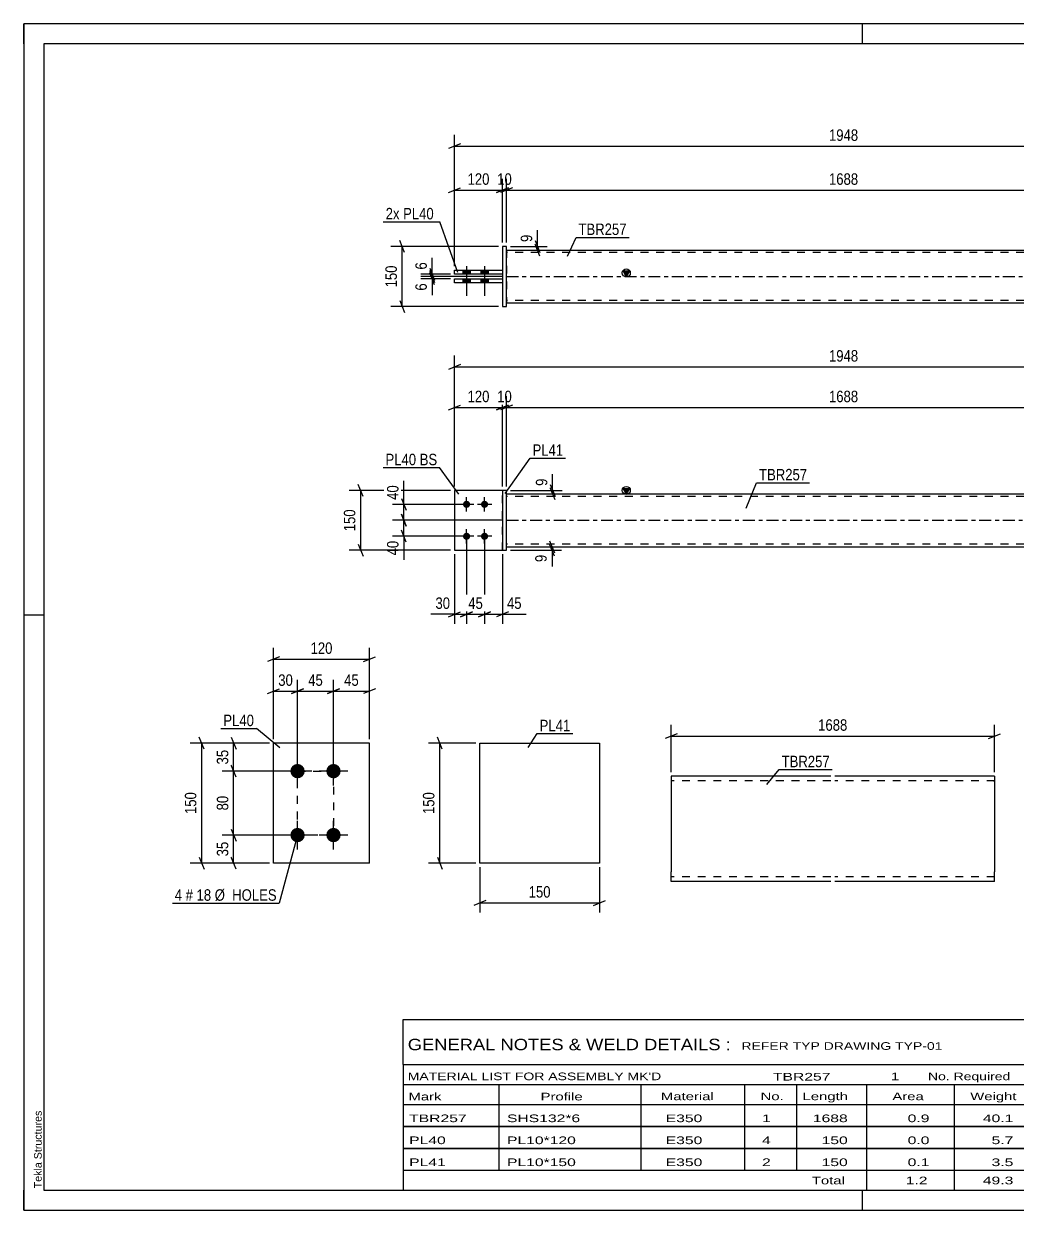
# Model space of a CAD drawing. Header units: millimetres. Extents: x 0 to 420, y 0 to 297.
# Drawn here: x 0 to 248.8, y 0 to 297 of the extents above; entities that cross this region are included whole.
import ezdxf

# ---------------------------------------------------------------- set-up
doc = ezdxf.new("R2010")
doc.units = ezdxf.units.MM
doc.linetypes.add('DXK_LINE_DOT2', pattern=[3.9198, 1.9599, -1.9599])
doc.linetypes.add('DXK_LINE_DOT3', pattern=[5.9187, 2.979, -0.9799, 0.9799, -0.9799])
doc.styles.add('Arial', font='ARIAL.TTF', dxfattribs={"height": 0.2})
doc.styles.add('Arial Narrow', font='ARIALN.TTF', dxfattribs={"height": 0.2})

# ---------------------------------------------------------------- blocks, each defined once
blk = doc.blocks.new('Unknown-581591970-1127')
at = {"color": 5, "linetype": 'Continuous'}
for p, q in [((420, 297), (0, 297)), ((0, 297), (0, 0)), ((0, 292), (0, 297)), ((210, 292), (210, 297)), ((415, 292), (5, 292)), ((5, 292), (5, 5)), ((5, 149), (0, 149)), ((0, 0), (0, 5)), ((5, 5), (415, 5)), ((210, 0), (210, 5)), ((0, 0), (420, 0))]:
    blk.add_line(p, q, dxfattribs=at)
at = {"color": 174, "linetype": 'Continuous', "style": 'Arial'}
blk.add_text('Tekla Structures', height=1.9102, rotation=90, dxfattribs=at).set_placement((4.5, 5.5))
blk = doc.blocks.new('Part-581591970-1420 - 1364')
at = {"color": 7, "linetype": 'DXK_LINE_DOT2'}
for p, q in [((119.88, 180.2), (107.88, 180.2)), ((107.88, 180.2), (107.88, 165.2)), ((119.88, 165.2), (119.88, 180.2)), ((107.88, 165.2), (119.88, 165.2))]:
    blk.add_line(p, q, dxfattribs=at)
blk = doc.blocks.new('Bolt-581591970-1378 - 1364')
at = {"linetype": 'Continuous'}
for points in [[(110.88, 175.8, -1), (110.88, 177.6, -1)], [(115.38, 175.8, -1), (115.38, 177.6, -1)], [(110.88, 167.8, -1), (110.88, 169.6, -1)], [(115.38, 167.8, -1), (115.38, 169.6, -1)]]:
    blk.add_hatch(color=1, dxfattribs=at).paths.add_polyline_path(points)
at = {"color": 1, "linetype": 'Continuous'}
for p, q in [((110.88, 174.9), (110.88, 178.5)), ((115.38, 174.9), (115.38, 178.5)), ((112.68, 176.7), (109.08, 176.7)), ((117.18, 176.7), (113.58, 176.7)), ((110.88, 166.9), (110.88, 170.5)), ((115.38, 166.9), (115.38, 170.5)), ((112.68, 168.7), (109.08, 168.7)), ((117.18, 168.7), (113.58, 168.7))]:
    blk.add_line(p, q, dxfattribs=at)
blk = doc.blocks.new('Part-581591970-1405 - 1364')
at = {"color": 2, "linetype": 'Continuous'}
for p, q in [((120.88, 180.2), (119.88, 180.2)), ((119.88, 180.2), (119.88, 165.2)), ((120.88, 165.2), (120.88, 180.2)), ((119.88, 165.2), (120.88, 165.2))]:
    blk.add_line(p, q, dxfattribs=at)
blk = doc.blocks.new('Part-581591970-1425 - 1364')
at = {"color": 2, "linetype": 'Continuous'}
for p, q in [((119.88, 180.2), (107.88, 180.2)), ((107.88, 180.2), (107.88, 165.2)), ((107.88, 165.2), (119.88, 165.2))]:
    blk.add_line(p, q, dxfattribs=at)
at = {"color": 7, "linetype": 'DXK_LINE_DOT2'}
blk.add_line((119.88, 165.2), (119.88, 180.2), dxfattribs=at)
blk = doc.blocks.new('Part-581591970-1440 - 1364')
at = {"linetype": 'Continuous'}
blk.add_hatch(color=2, dxfattribs=at).paths.add_polyline_path([(150.88, 179.3), (150.08, 180.7), (151.68, 180.7)])
at = {"color": 2, "linetype": 'Continuous'}
for p, q in [((120.88, 179.3), (289.68, 179.3)), ((150.88, 179.3), (150.08, 180.7)), ((150.08, 180.7), (151.68, 180.7)), ((151.68, 180.7), (150.88, 179.3)), ((120.88, 166.1), (289.68, 166.1))]:
    blk.add_line(p, q, dxfattribs=at)
at = {"color": 7, "linetype": 'DXK_LINE_DOT2'}
for p, q in [((120.88, 166.1), (120.88, 179.3)), ((289.68, 178.7), (120.88, 178.7)), ((289.68, 179.3), (289.68, 166.1)), ((289.68, 166.7), (120.88, 166.7))]:
    blk.add_line(p, q, dxfattribs=at)
at = {"color": 7, "linetype": 'DXK_LINE_DOT3'}
blk.add_line((120.88, 172.7), (289.68, 172.7), dxfattribs=at)
at = {"color": 2, "linetype": 'Continuous'}
blk.add_circle((150.88, 180.2), 1, dxfattribs=at)
blk = doc.blocks.new('Part-581591970-1793 - 1767')
at = {"color": 2, "linetype": 'Continuous'}
for p, q in [((107.88, 232.15), (107.88, 233.15)), ((107.88, 233.15), (119.88, 233.15)), ((119.88, 232.15), (107.88, 232.15)), ((119.88, 233.15), (119.88, 232.15))]:
    blk.add_line(p, q, dxfattribs=at)
blk = doc.blocks.new('Part-581591970-1798 - 1767')
at = {"color": 2, "linetype": 'Continuous'}
for p, q in [((107.88, 235.35), (119.88, 235.35)), ((107.88, 234.35), (107.88, 235.35)), ((119.88, 235.35), (119.88, 234.35)), ((119.88, 234.35), (107.88, 234.35))]:
    blk.add_line(p, q, dxfattribs=at)
blk = doc.blocks.new('Part-581591970-1773 - 1767')
at = {"linetype": 'Continuous'}
blk.add_hatch(color=2, dxfattribs=at).paths.add_polyline_path([(150.88, 233.74), (150.08, 235.14), (151.68, 235.14)])
at = {"color": 2, "linetype": 'Continuous'}
for p, q in [((120.88, 240.34), (289.68, 240.34)), ((150.88, 233.74), (150.08, 235.14)), ((150.08, 235.14), (151.68, 235.14)), ((151.68, 235.14), (150.88, 233.74)), ((120.88, 227.14), (289.68, 227.14))]:
    blk.add_line(p, q, dxfattribs=at)
at = {"color": 7, "linetype": 'DXK_LINE_DOT2'}
for p, q in [((120.88, 240.34), (120.88, 227.14)), ((289.68, 239.74), (120.88, 239.74)), ((289.68, 240.34), (289.68, 227.14)), ((289.68, 227.74), (120.88, 227.74))]:
    blk.add_line(p, q, dxfattribs=at)
at = {"color": 7, "linetype": 'DXK_LINE_DOT3'}
blk.add_line((120.88, 233.74), (289.68, 233.74), dxfattribs=at)
at = {"color": 2, "linetype": 'Continuous'}
blk.add_circle((150.88, 234.64), 1, dxfattribs=at)
blk = doc.blocks.new('Part-581591970-1799 - 1767')
at = {"color": 2, "linetype": 'Continuous'}
for p, q in [((120.88, 241.24), (119.88, 241.24)), ((119.88, 241.24), (119.88, 226.24)), ((120.88, 226.24), (120.88, 241.24)), ((119.88, 226.24), (120.88, 226.24))]:
    blk.add_line(p, q, dxfattribs=at)
blk = doc.blocks.new('Bolt-581591970-1801 - 1767')
at = {"linetype": 'Continuous'}
for points in [[(109.98, 234.35), (111.78, 234.35), (111.78, 235.35), (109.98, 235.35)], [(109.98, 234.35), (111.78, 234.35), (111.78, 235.35), (109.98, 235.35)], [(114.48, 234.35), (116.28, 234.35), (116.28, 235.35), (114.48, 235.35)], [(114.48, 234.35), (116.28, 234.35), (116.28, 235.35), (114.48, 235.35)], [(109.98, 232.15), (111.78, 232.15), (111.78, 233.15), (109.98, 233.15)], [(109.98, 232.15), (111.78, 232.15), (111.78, 233.15), (109.98, 233.15)], [(114.48, 232.15), (116.28, 232.15), (116.28, 233.15), (114.48, 233.15)], [(114.48, 232.15), (116.28, 232.15), (116.28, 233.15), (114.48, 233.15)]]:
    blk.add_hatch(color=1, dxfattribs=at).paths.add_polyline_path(points)
at = {"color": 1, "linetype": 'Continuous'}
for p, q in [((109.98, 235.35), (109.98, 234.35)), ((109.98, 235.35), (109.98, 234.35)), ((110.88, 236.35), (110.88, 228.85)), ((110.88, 236.35), (110.88, 228.85)), ((111.78, 235.35), (111.78, 234.35)), ((111.78, 235.35), (111.78, 234.35)), ((114.48, 235.35), (114.48, 234.35)), ((114.48, 235.35), (114.48, 234.35)), ((115.38, 236.35), (115.38, 228.85)), ((115.38, 236.35), (115.38, 228.85)), ((116.28, 235.35), (116.28, 234.35)), ((116.28, 235.35), (116.28, 234.35)), ((109.98, 233.15), (109.98, 232.15)), ((109.98, 233.15), (109.98, 232.15)), ((111.78, 233.15), (111.78, 232.15)), ((111.78, 233.15), (111.78, 232.15)), ((114.48, 233.15), (114.48, 232.15)), ((114.48, 233.15), (114.48, 232.15)), ((116.28, 233.15), (116.28, 232.15)), ((116.28, 233.15), (116.28, 232.15))]:
    blk.add_line(p, q, dxfattribs=at)
blk = doc.blocks.new('Bolt-581591970-2103 - 2040')
at = {"linetype": 'Continuous'}
for points in [[(68.56, 108.12, -1), (68.56, 111.72, -1)], [(77.56, 108.12, -1), (77.56, 111.72, -1)], [(68.56, 92.12, -1), (68.56, 95.72, -1)], [(77.56, 92.12, -1), (77.56, 95.72, -1)]]:
    blk.add_hatch(color=1, dxfattribs=at).paths.add_polyline_path(points)
at = {"color": 1, "linetype": 'Continuous'}
for p, q in [((68.56, 106.32), (68.56, 113.52)), ((77.56, 106.32), (77.56, 113.52)), ((72.16, 109.92), (64.96, 109.92)), ((81.16, 109.92), (73.96, 109.92)), ((68.56, 90.32), (68.56, 97.52)), ((77.56, 90.32), (77.56, 97.52)), ((72.16, 93.92), (64.96, 93.92)), ((81.16, 93.92), (73.96, 93.92))]:
    blk.add_line(p, q, dxfattribs=at)
blk = doc.blocks.new('Part-581591970-2108 - 2040')
at = {"color": 2, "linetype": 'Continuous'}
for p, q in [((86.56, 116.92), (62.56, 116.92)), ((62.56, 86.92), (62.56, 116.92)), ((86.56, 86.92), (86.56, 116.92)), ((86.56, 86.92), (62.56, 86.92))]:
    blk.add_line(p, q, dxfattribs=at)
blk = doc.blocks.new('Part-581591970-2231 - 2225')
at = {"color": 2, "linetype": 'Continuous'}
for p, q in [((114.17, 86.92), (114.17, 116.92)), ((114.17, 116.92), (144.17, 116.92)), ((144.17, 116.92), (144.17, 86.92)), ((144.17, 86.92), (114.17, 86.92))]:
    blk.add_line(p, q, dxfattribs=at)
blk = doc.blocks.new('Part-581591970-2256 - 2248')
at = {"color": 2, "linetype": 'Continuous'}
for p, q in [((202.07, 108.68), (162.07, 108.68)), ((162.07, 108.68), (162.07, 84.68)), ((243.07, 108.68), (203.07, 108.68)), ((243.07, 108.68), (243.07, 84.68)), ((162.07, 82.98), (162.07, 84.68)), ((243.07, 82.28), (243.07, 84.68)), ((162.07, 82.46), (162.07, 82.98)), ((162.07, 82.28), (162.07, 82.46)), ((202.07, 82.28), (162.07, 82.28)), ((243.07, 82.28), (203.07, 82.28))]:
    blk.add_line(p, q, dxfattribs=at)
at = {"color": 7, "linetype": 'DXK_LINE_DOT2'}
for p, q in [((202.07, 107.48), (162.07, 107.48)), ((243.07, 107.48), (203.07, 107.48)), ((243.07, 107.48), (243.07, 107.39)), ((243.07, 107.39), (243.07, 107.48)), ((243.07, 107.2), (243.07, 107.39)), ((243.07, 107.39), (243.07, 107.2)), ((162.07, 82.98), (162.07, 84.68)), ((162.07, 83.48), (162.07, 83.57)), ((162.07, 83.48), (162.07, 83.57)), ((202.07, 83.48), (162.07, 83.48)), ((243.07, 83.48), (203.07, 83.48)), ((243.07, 83.57), (243.07, 84.22)), ((243.07, 83.48), (243.07, 83.57)), ((162.07, 82.28), (162.07, 82.28))]:
    blk.add_line(p, q, dxfattribs=at)
blk = doc.blocks.new('Rectangle-581591970-2210 - 2040')
at = {"color": 1, "linetype": 'DXK_LINE_DOT2'}
blk.add_lwpolyline([(68.56, 109.92), (77.56, 109.92), (77.56, 93.92), (68.56, 93.92), (68.56, 109.92)], close=True, dxfattribs=at)
blk = doc.blocks.new('StraightDimension-581591970-1609 - 1364')
at = {"color": 7, "linetype": 'Continuous'}
for p, q in [((119.88, 172.7), (92.33, 172.7)), ((94.58, 174.2), (95.78, 171.2)), ((95.18, 168.7), (95.18, 172.7)), ((95.78, 167.2), (94.58, 170.2)), ((109.88, 168.7), (92.33, 168.7))]:
    blk.add_line(p, q, dxfattribs=at)
at = {"color": 0}
blk.add_wipeout([(94.43, 168.17), (90.23, 168.17), (90.23, 163.32), (94.43, 163.32)], dxfattribs=at)
at = {"color": 7, "linetype": 'Continuous'}
blk.add_line((95.18, 168.7), (95.18, 162.79), dxfattribs=at)
blk.add_line((95.18, 168.7), (95.18, 162.79), dxfattribs=at)
at = {"color": 3, "style": 'Arial Narrow'}
blk.add_text('40', height=2.863, rotation=90.0002, dxfattribs=at).set_placement((93.83, 163.92))
blk = doc.blocks.new('StraightDimension-581591970-1600 - 1364')
at = {"color": 7, "linetype": 'Continuous'}
for p, q in [((131.83, 181.7), (133.03, 178.7)), ((121.88, 180.2), (134.83, 180.2)), ((121.88, 179.3), (134.83, 179.3)), ((133.03, 177.8), (131.83, 180.8)), ((132.43, 179.3), (132.43, 180.2))]:
    blk.add_line(p, q, dxfattribs=at)
at = {"color": 0}
blk.add_wipeout([(131.68, 183.75), (127.48, 183.75), (127.48, 180.72), (131.68, 180.72)], dxfattribs=at)
at = {"color": 7, "linetype": 'Continuous'}
blk.add_line((132.43, 180.2), (132.43, 184.28), dxfattribs=at)
blk.add_line((132.43, 180.2), (132.43, 184.28), dxfattribs=at)
at = {"color": 3, "style": 'Arial Narrow'}
blk.add_text('9', height=2.86, rotation=90.0002, dxfattribs=at).set_placement((131.08, 181.32))
blk = doc.blocks.new('StraightDimension-581591970-1560 - 1364')
at = {"color": 7, "linetype": 'Continuous'}
for p, q in [((110.88, 167.7), (110.88, 146.78)), ((107.88, 164.2), (107.88, 146.78)), ((106.38, 148.58), (109.38, 149.78)), ((107.88, 149.18), (110.88, 149.18)), ((112.38, 149.78), (109.38, 148.58))]:
    blk.add_line(p, q, dxfattribs=at)
at = {"color": 0}
blk.add_wipeout([(107.35, 149.93), (107.35, 154.13), (102.49, 154.13), (102.49, 149.93)], dxfattribs=at)
at = {"color": 7, "linetype": 'Continuous'}
blk.add_line((107.88, 149.18), (101.97, 149.18), dxfattribs=at)
blk.add_line((107.88, 149.18), (101.97, 149.18), dxfattribs=at)
at = {"color": 3, "style": 'Arial Narrow'}
blk.add_text('30', height=2.863, dxfattribs=at).set_placement((103.09, 150.53))
blk = doc.blocks.new('StraightDimension-581591970-1689 - 1364')
at = {"color": 7, "linetype": 'Continuous'}
for p, q in [((84.97, 178.7), (83.77, 181.7)), ((106.88, 180.2), (81.52, 180.2)), ((84.37, 165.2), (84.37, 180.2)), ((83.77, 166.7), (84.97, 163.7)), ((106.88, 165.2), (81.52, 165.2))]:
    blk.add_line(p, q, dxfattribs=at)
at = {"color": 0}
blk.add_wipeout([(83.62, 176.04), (79.42, 176.04), (79.42, 169.36), (83.62, 169.36)], dxfattribs=at)
at = {"color": 3, "style": 'Arial Narrow'}
blk.add_text('150', height=2.863, rotation=90.0002, dxfattribs=at).set_placement((83.02, 169.96))
blk = doc.blocks.new('StraightDimension-581591970-1452 - 1364')
at = {"color": 7, "linetype": 'Continuous'}
for p, q in [((107.88, 181.2), (107.88, 203.77)), ((119.88, 181.2), (119.88, 203.77)), ((106.38, 200.32), (109.38, 201.52)), ((107.88, 200.92), (119.88, 200.92)), ((121.38, 201.52), (118.38, 200.32))]:
    blk.add_line(p, q, dxfattribs=at)
at = {"color": 0}
blk.add_wipeout([(117.22, 201.67), (117.22, 205.87), (110.53, 205.87), (110.53, 201.67)], dxfattribs=at)
at = {"color": 3, "style": 'Arial Narrow'}
blk.add_text('120', height=2.863, dxfattribs=at).set_placement((111.13, 202.27))
blk = doc.blocks.new('StraightDimension-581591970-1479 - 1364')
at = {"color": 7, "linetype": 'Continuous'}
for p, q in [((119.88, 181.2), (119.88, 203.77)), ((120.88, 181.2), (120.88, 203.77)), ((118.38, 200.32), (121.38, 201.52)), ((122.38, 201.52), (119.38, 200.32)), ((119.88, 200.92), (120.88, 200.92))]:
    blk.add_line(p, q, dxfattribs=at)
at = {"color": 0}
blk.add_wipeout([(122.8, 201.67), (122.8, 205.87), (117.95, 205.87), (117.95, 201.67)], dxfattribs=at)
at = {"color": 3, "style": 'Arial Narrow'}
blk.add_text('10', height=2.863, dxfattribs=at).set_placement((118.55, 202.27))
blk = doc.blocks.new('StraightDimension-581591970-1577 - 1364')
at = {"color": 7, "linetype": 'Continuous'}
for p, q in [((115.38, 167.7), (115.38, 146.78)), ((119.88, 164.2), (119.88, 146.78)), ((113.88, 148.58), (116.88, 149.78)), ((115.38, 149.18), (119.88, 149.18)), ((121.38, 149.78), (118.38, 148.58))]:
    blk.add_line(p, q, dxfattribs=at)
at = {"color": 0}
blk.add_wipeout([(125.26, 149.93), (125.26, 154.13), (120.4, 154.13), (120.4, 149.93)], dxfattribs=at)
at = {"color": 7, "linetype": 'Continuous'}
blk.add_line((119.88, 149.18), (125.78, 149.18), dxfattribs=at)
blk.add_line((119.88, 149.18), (125.78, 149.18), dxfattribs=at)
at = {"color": 3, "style": 'Arial Narrow'}
blk.add_text('45', height=2.863, dxfattribs=at).set_placement((121, 150.53))
blk = doc.blocks.new('StraightDimension-581591970-1496 - 1364')
at = {"color": 7, "linetype": 'Continuous'}
for p, q in [((120.88, 181.2), (120.88, 203.77)), ((289.68, 181.2), (289.68, 203.77)), ((122.38, 201.52), (119.38, 200.32)), ((120.88, 200.92), (289.68, 200.92)), ((288.18, 200.32), (291.18, 201.52))]:
    blk.add_line(p, q, dxfattribs=at)
at = {"color": 0}
blk.add_wipeout([(209.53, 201.67), (209.53, 205.87), (201.02, 205.87), (201.02, 201.67)], dxfattribs=at)
at = {"color": 3, "style": 'Arial Narrow'}
blk.add_text('1688', height=2.863, dxfattribs=at).set_placement((201.62, 202.27))
blk = doc.blocks.new('StraightDimension-581591970-1546 - 1364')
at = {"color": 7, "linetype": 'Continuous'}
for p, q in [((107.88, 181.2), (107.88, 213.94)), ((302.68, 181.2), (302.68, 213.94)), ((109.38, 211.69), (106.38, 210.49)), ((107.88, 211.09), (302.68, 211.09)), ((301.18, 210.49), (304.18, 211.69))]:
    blk.add_line(p, q, dxfattribs=at)
at = {"color": 0}
blk.add_wipeout([(209.53, 211.84), (209.53, 216.04), (201.02, 216.04), (201.02, 211.84)], dxfattribs=at)
at = {"color": 3, "style": 'Arial Narrow'}
blk.add_text('1948', height=2.863, dxfattribs=at).set_placement((201.62, 212.44))
blk = doc.blocks.new('StraightDimension-581591970-1570 - 1364')
at = {"color": 7, "linetype": 'Continuous'}
for p, q in [((110.88, 167.7), (110.88, 146.78)), ((115.38, 167.7), (115.38, 146.78)), ((109.38, 148.58), (112.38, 149.78)), ((110.88, 149.18), (115.38, 149.18)), ((116.88, 149.78), (113.88, 148.58))]:
    blk.add_line(p, q, dxfattribs=at)
at = {"color": 0}
blk.add_wipeout([(115.55, 149.93), (115.55, 154.13), (110.7, 154.13), (110.7, 149.93)], dxfattribs=at)
at = {"color": 3, "style": 'Arial Narrow'}
blk.add_text('45', height=2.863, dxfattribs=at).set_placement((111.3, 150.53))
blk = doc.blocks.new('StraightDimension-581591970-1591 - 1364')
at = {"color": 7, "linetype": 'Continuous'}
for p, q in [((131.68, 167.6), (132.88, 164.6)), ((132.88, 163.7), (131.68, 166.7)), ((121.88, 166.1), (134.68, 166.1)), ((121.88, 165.2), (134.68, 165.2)), ((132.28, 165.2), (132.28, 166.1))]:
    blk.add_line(p, q, dxfattribs=at)
at = {"color": 0}
blk.add_wipeout([(131.53, 164.67), (127.33, 164.67), (127.33, 161.65), (131.53, 161.65)], dxfattribs=at)
at = {"color": 7, "linetype": 'Continuous'}
blk.add_line((132.28, 165.2), (132.28, 161.12), dxfattribs=at)
blk.add_line((132.28, 165.2), (132.28, 161.12), dxfattribs=at)
at = {"color": 3, "style": 'Arial Narrow'}
blk.add_text('9', height=2.86, rotation=90.0002, dxfattribs=at).set_placement((130.93, 162.25))
blk = doc.blocks.new('StraightDimension-581591970-1626 - 1364')
at = {"color": 7, "linetype": 'Continuous'}
for p, q in [((109.88, 176.7), (92.33, 176.7)), ((94.58, 178.2), (95.78, 175.2)), ((95.18, 172.7), (95.18, 176.7)), ((119.88, 172.7), (92.33, 172.7)), ((95.78, 171.2), (94.58, 174.2))]:
    blk.add_line(p, q, dxfattribs=at)
at = {"color": 0}
blk.add_wipeout([(94.43, 182.08), (90.23, 182.08), (90.23, 177.22), (94.43, 177.22)], dxfattribs=at)
at = {"color": 7, "linetype": 'Continuous'}
blk.add_line((95.18, 176.7), (95.18, 182.6), dxfattribs=at)
blk.add_line((95.18, 176.7), (95.18, 182.6), dxfattribs=at)
at = {"color": 3, "style": 'Arial Narrow'}
blk.add_text('40', height=2.863, rotation=90.0002, dxfattribs=at).set_placement((93.83, 177.82))
blk = doc.blocks.new('StraightDimension-581591970-1851 - 1767')
at = {"color": 7, "linetype": 'Continuous'}
for p, q in [((101.68, 235.85), (102.88, 232.85)), ((102.88, 232.24), (101.68, 235.24)), ((106.88, 234.35), (99.43, 234.35)), ((119.88, 233.74), (99.43, 233.74)), ((102.28, 233.74), (102.28, 234.35))]:
    blk.add_line(p, q, dxfattribs=at)
at = {"color": 0}
blk.add_wipeout([(101.53, 237.9), (97.33, 237.9), (97.33, 234.87), (101.53, 234.87)], dxfattribs=at)
at = {"color": 7, "linetype": 'Continuous'}
blk.add_line((102.28, 234.35), (102.28, 238.42), dxfattribs=at)
blk.add_line((102.28, 234.35), (102.28, 238.42), dxfattribs=at)
at = {"color": 3, "style": 'Arial Narrow'}
blk.add_text('6', height=2.86, rotation=90.0002, dxfattribs=at).set_placement((100.93, 235.47))
blk = doc.blocks.new('StraightDimension-581591970-1930 - 1767')
at = {"color": 7, "linetype": 'Continuous'}
for p, q in [((118.38, 254.74), (121.38, 255.94)), ((122.38, 255.94), (119.38, 254.74)), ((119.88, 242.24), (119.88, 258.19)), ((120.88, 242.24), (120.88, 258.19)), ((119.88, 255.34), (120.88, 255.34))]:
    blk.add_line(p, q, dxfattribs=at)
at = {"color": 0}
blk.add_wipeout([(122.8, 256.09), (122.8, 260.29), (117.95, 260.29), (117.95, 256.09)], dxfattribs=at)
at = {"color": 3, "style": 'Arial Narrow'}
blk.add_text('10', height=2.863, dxfattribs=at).set_placement((118.55, 256.69))
blk = doc.blocks.new('StraightDimension-581591970-1835 - 1767')
at = {"color": 7, "linetype": 'Continuous'}
for p, q in [((101.68, 235.24), (102.88, 232.24)), ((102.88, 231.65), (101.68, 234.65)), ((119.88, 233.74), (99.43, 233.74)), ((106.88, 233.15), (99.43, 233.15)), ((102.28, 233.15), (102.28, 233.74))]:
    blk.add_line(p, q, dxfattribs=at)
at = {"color": 0}
blk.add_wipeout([(101.53, 232.62), (97.33, 232.62), (97.33, 229.59), (101.53, 229.59)], dxfattribs=at)
at = {"color": 7, "linetype": 'Continuous'}
blk.add_line((102.28, 233.15), (102.28, 229.07), dxfattribs=at)
blk.add_line((102.28, 233.15), (102.28, 229.07), dxfattribs=at)
at = {"color": 3, "style": 'Arial Narrow'}
blk.add_text('6', height=2.86, rotation=90.0002, dxfattribs=at).set_placement((100.93, 230.19))
blk = doc.blocks.new('StraightDimension-581591970-1868 - 1767')
at = {"color": 7, "linetype": 'Continuous'}
for p, q in [((121.88, 241.24), (131.05, 241.24)), ((128.05, 242.74), (129.25, 239.74)), ((129.25, 238.84), (128.05, 241.84)), ((128.65, 240.34), (128.65, 241.24)), ((121.88, 240.34), (131.05, 240.34))]:
    blk.add_line(p, q, dxfattribs=at)
at = {"color": 0}
blk.add_wipeout([(127.9, 244.8), (123.7, 244.8), (123.7, 241.77), (127.9, 241.77)], dxfattribs=at)
at = {"color": 7, "linetype": 'Continuous'}
blk.add_line((128.65, 241.24), (128.65, 245.32), dxfattribs=at)
blk.add_line((128.65, 241.24), (128.65, 245.32), dxfattribs=at)
at = {"color": 3, "style": 'Arial Narrow'}
blk.add_text('9', height=2.86, rotation=90.0002, dxfattribs=at).set_placement((127.3, 242.37))
blk = doc.blocks.new('StraightDimension-581591970-1879 - 1767')
at = {"color": 7, "linetype": 'Continuous'}
for p, q in [((118.88, 241.24), (91.93, 241.24)), ((95.38, 239.74), (94.18, 242.74)), ((94.78, 226.24), (94.78, 241.24)), ((118.88, 226.24), (91.93, 226.24)), ((94.18, 227.74), (95.38, 224.74))]:
    blk.add_line(p, q, dxfattribs=at)
at = {"color": 0}
blk.add_wipeout([(94.03, 237.09), (89.83, 237.09), (89.83, 230.4), (94.03, 230.4)], dxfattribs=at)
at = {"color": 3, "style": 'Arial Narrow'}
blk.add_text('150', height=2.863, rotation=90.0002, dxfattribs=at).set_placement((93.43, 231))
blk = doc.blocks.new('StraightDimension-581591970-1910 - 1767')
at = {"color": 7, "linetype": 'Continuous'}
for p, q in [((122.38, 255.94), (119.38, 254.74)), ((120.88, 242.24), (120.88, 258.19)), ((288.18, 254.74), (291.18, 255.94)), ((289.68, 242.24), (289.68, 258.19)), ((120.88, 255.34), (289.68, 255.34))]:
    blk.add_line(p, q, dxfattribs=at)
at = {"color": 0}
blk.add_wipeout([(209.53, 256.09), (209.53, 260.29), (201.02, 260.29), (201.02, 256.09)], dxfattribs=at)
at = {"color": 3, "style": 'Arial Narrow'}
blk.add_text('1688', height=2.863, dxfattribs=at).set_placement((201.62, 256.69))
blk = doc.blocks.new('StraightDimension-581591970-1920 - 1767')
at = {"color": 7, "linetype": 'Continuous'}
for p, q in [((106.38, 254.74), (109.38, 255.94)), ((107.88, 236.35), (107.88, 258.19)), ((121.38, 255.94), (118.38, 254.74)), ((119.88, 242.24), (119.88, 258.19)), ((107.88, 255.34), (119.88, 255.34))]:
    blk.add_line(p, q, dxfattribs=at)
at = {"color": 0}
blk.add_wipeout([(117.22, 256.09), (117.22, 260.29), (110.53, 260.29), (110.53, 256.09)], dxfattribs=at)
at = {"color": 3, "style": 'Arial Narrow'}
blk.add_text('120', height=2.863, dxfattribs=at).set_placement((111.13, 256.69))
blk = doc.blocks.new('StraightDimension-581591970-1941 - 1767')
at = {"color": 7, "linetype": 'Continuous'}
for p, q in [((107.88, 236.34), (107.88, 269.19)), ((302.68, 236.34), (302.68, 269.19)), ((109.38, 266.94), (106.38, 265.74)), ((107.88, 266.34), (302.68, 266.34)), ((301.18, 265.74), (304.18, 266.94))]:
    blk.add_line(p, q, dxfattribs=at)
at = {"color": 0}
blk.add_wipeout([(209.53, 267.09), (209.53, 271.29), (201.02, 271.29), (201.02, 267.09)], dxfattribs=at)
at = {"color": 3, "style": 'Arial Narrow'}
blk.add_text('1948', height=2.863, dxfattribs=at).set_placement((201.62, 267.69))
blk = doc.blocks.new('StraightDimension-581591970-2133 - 2040')
at = {"color": 7, "linetype": 'Continuous'}
for p, q in [((68.56, 110.92), (68.56, 132.77)), ((77.56, 110.92), (77.56, 132.77)), ((67.06, 129.32), (70.06, 130.52)), ((68.56, 129.92), (77.56, 129.92)), ((79.06, 130.52), (76.06, 129.32))]:
    blk.add_line(p, q, dxfattribs=at)
at = {"color": 0}
blk.add_wipeout([(75.49, 130.67), (75.49, 134.87), (70.63, 134.87), (70.63, 130.67)], dxfattribs=at)
at = {"color": 3, "style": 'Arial Narrow'}
blk.add_text('45', height=2.863, dxfattribs=at).set_placement((71.23, 131.27))
blk = doc.blocks.new('StraightDimension-581591970-2165 - 2040')
at = {"color": 7, "linetype": 'Continuous'}
for p, q in [((51.96, 95.42), (53.16, 92.42)), ((67.56, 93.92), (49.71, 93.92)), ((52.56, 86.92), (52.56, 93.92)), ((61.56, 86.92), (49.71, 86.92)), ((53.16, 85.42), (51.96, 88.42))]:
    blk.add_line(p, q, dxfattribs=at)
at = {"color": 0}
blk.add_wipeout([(51.81, 92.85), (47.61, 92.85), (47.61, 87.99), (51.81, 87.99)], dxfattribs=at)
at = {"color": 3, "style": 'Arial Narrow'}
blk.add_text('35', height=2.863, rotation=90.0002, dxfattribs=at).set_placement((51.21, 88.59))
blk = doc.blocks.new('StraightDimension-581591970-2123 - 2040')
at = {"color": 7, "linetype": 'Continuous'}
for p, q in [((62.56, 117.92), (62.56, 132.77)), ((68.56, 110.92), (68.56, 132.77)), ((61.06, 129.32), (64.06, 130.52)), ((62.56, 129.92), (68.56, 129.92)), ((70.06, 130.52), (67.06, 129.32))]:
    blk.add_line(p, q, dxfattribs=at)
at = {"color": 0}
blk.add_wipeout([(67.99, 130.67), (67.99, 134.87), (63.13, 134.87), (63.13, 130.67)], dxfattribs=at)
at = {"color": 3, "style": 'Arial Narrow'}
blk.add_text('30', height=2.863, dxfattribs=at).set_placement((63.73, 131.27))
blk = doc.blocks.new('StraightDimension-581591970-2112 - 2040')
at = {"color": 7, "linetype": 'Continuous'}
for p, q in [((62.56, 117.92), (62.56, 140.77)), ((86.56, 117.92), (86.56, 140.77)), ((64.06, 138.52), (61.06, 137.32)), ((62.56, 137.92), (86.56, 137.92)), ((85.06, 137.32), (88.06, 138.52))]:
    blk.add_line(p, q, dxfattribs=at)
at = {"color": 0}
blk.add_wipeout([(77.9, 138.67), (77.9, 142.87), (71.22, 142.87), (71.22, 138.67)], dxfattribs=at)
at = {"color": 3, "style": 'Arial Narrow'}
blk.add_text('120', height=2.863, dxfattribs=at).set_placement((71.82, 139.27))
blk = doc.blocks.new('StraightDimension-581591970-2143 - 2040')
at = {"color": 7, "linetype": 'Continuous'}
for p, q in [((77.56, 110.92), (77.56, 132.77)), ((86.56, 117.92), (86.56, 132.77)), ((76.06, 129.32), (79.06, 130.52)), ((77.56, 129.92), (86.56, 129.92)), ((88.06, 130.52), (85.06, 129.32))]:
    blk.add_line(p, q, dxfattribs=at)
at = {"color": 0}
blk.add_wipeout([(84.49, 130.67), (84.49, 134.87), (79.63, 134.87), (79.63, 130.67)], dxfattribs=at)
at = {"color": 3, "style": 'Arial Narrow'}
blk.add_text('45', height=2.863, dxfattribs=at).set_placement((80.23, 131.27))
blk = doc.blocks.new('StraightDimension-581591970-2154 - 2040')
at = {"color": 7, "linetype": 'Continuous'}
for p, q in [((61.56, 116.92), (41.71, 116.92)), ((45.16, 115.42), (43.96, 118.42)), ((44.56, 86.92), (44.56, 116.92)), ((61.56, 86.92), (41.71, 86.92)), ((43.96, 88.42), (45.16, 85.42))]:
    blk.add_line(p, q, dxfattribs=at)
at = {"color": 0}
blk.add_wipeout([(43.81, 105.26), (39.61, 105.26), (39.61, 98.58), (43.81, 98.58)], dxfattribs=at)
at = {"color": 3, "style": 'Arial Narrow'}
blk.add_text('150', height=2.863, rotation=90.0002, dxfattribs=at).set_placement((43.21, 99.18))
blk = doc.blocks.new('StraightDimension-581591970-2181 - 2040')
at = {"color": 7, "linetype": 'Continuous'}
for p, q in [((67.56, 109.92), (49.71, 109.92)), ((53.16, 108.42), (51.96, 111.42)), ((52.56, 93.92), (52.56, 109.92)), ((51.96, 95.42), (53.16, 92.42)), ((67.56, 93.92), (49.71, 93.92))]:
    blk.add_line(p, q, dxfattribs=at)
at = {"color": 0}
blk.add_wipeout([(51.81, 104.35), (47.61, 104.35), (47.61, 99.49), (51.81, 99.49)], dxfattribs=at)
at = {"color": 3, "style": 'Arial Narrow'}
blk.add_text('80', height=2.863, rotation=90.0002, dxfattribs=at).set_placement((51.21, 100.09))
blk = doc.blocks.new('StraightDimension-581591970-2194 - 2040')
at = {"color": 7, "linetype": 'Continuous'}
for p, q in [((61.56, 116.92), (49.71, 116.92)), ((51.96, 118.42), (53.16, 115.42)), ((52.56, 109.92), (52.56, 116.92)), ((67.56, 109.92), (49.71, 109.92)), ((53.16, 108.42), (51.96, 111.42))]:
    blk.add_line(p, q, dxfattribs=at)
at = {"color": 0}
blk.add_wipeout([(51.81, 115.85), (47.61, 115.85), (47.61, 110.99), (51.81, 110.99)], dxfattribs=at)
at = {"color": 3, "style": 'Arial Narrow'}
blk.add_text('35', height=2.863, rotation=90.0002, dxfattribs=at).set_placement((51.21, 111.59))
blk = doc.blocks.new('StraightDimension-581591970-2233 - 2225')
at = {"color": 7, "linetype": 'Continuous'}
for p, q in [((113.17, 116.92), (101.32, 116.92)), ((104.77, 115.42), (103.57, 118.42)), ((104.17, 86.92), (104.17, 116.92)), ((113.17, 86.92), (101.32, 86.92)), ((103.57, 88.42), (104.77, 85.42))]:
    blk.add_line(p, q, dxfattribs=at)
at = {"color": 0}
blk.add_wipeout([(103.42, 105.26), (99.22, 105.26), (99.22, 98.58), (103.42, 98.58)], dxfattribs=at)
at = {"color": 3, "style": 'Arial Narrow'}
blk.add_text('150', height=2.863, rotation=90.0002, dxfattribs=at).set_placement((102.82, 99.18))
blk = doc.blocks.new('StraightDimension-581591970-2240 - 2225')
at = {"color": 7, "linetype": 'Continuous'}
for p, q in [((114.17, 85.92), (114.17, 74.52)), ((144.17, 85.92), (144.17, 74.52)), ((115.67, 77.52), (112.67, 76.32)), ((142.67, 76.32), (145.67, 77.52)), ((114.17, 76.92), (144.17, 76.92))]:
    blk.add_line(p, q, dxfattribs=at)
at = {"color": 0}
blk.add_wipeout([(132.51, 77.67), (132.51, 81.87), (125.83, 81.87), (125.83, 77.67)], dxfattribs=at)
at = {"color": 3, "style": 'Arial Narrow'}
blk.add_text('150', height=2.863, dxfattribs=at).set_placement((126.43, 78.27))
blk = doc.blocks.new('StraightDimension-581591970-2261 - 2248')
at = {"color": 7, "linetype": 'Continuous'}
for p, q in [((163.57, 119.28), (160.57, 118.08)), ((162.07, 109.68), (162.07, 121.53)), ((241.57, 118.08), (244.57, 119.28)), ((243.07, 109.68), (243.07, 121.53)), ((162.07, 118.68), (243.07, 118.68))]:
    blk.add_line(p, q, dxfattribs=at)
at = {"color": 0}
blk.add_wipeout([(206.82, 119.43), (206.82, 123.63), (198.31, 123.63), (198.31, 119.43)], dxfattribs=at)
at = {"color": 3, "style": 'Arial Narrow'}
blk.add_text('1688', height=2.863, dxfattribs=at).set_placement((198.91, 120.03))
blk = doc.blocks.new('Unknown-581591970-3251')
at = {"color": 7, "linetype": 'Continuous'}
for p, q in [((95, 47.75), (255, 47.75)), ((95, 36.5), (95, 47.75)), ((255, 47.75), (255, 36.5)), ((95, 36.5), (255, 36.5)), ((95, 36.5), (95, 31.5)), ((255, 36.5), (255, 31.5)), ((95, 31.5), (255, 31.5)), ((95, 31.5), (95, 26.5)), ((119, 31.5), (119, 26.5)), ((154.5, 31.5), (154.5, 26.5)), ((180.5, 31.5), (180.5, 26.5)), ((193.5, 31.5), (193.5, 26.5)), ((211, 31.5), (211, 26.5)), ((233, 31.5), (233, 26.5)), ((255, 31.5), (255, 26.5)), ((95, 26.5), (255, 26.5)), ((95, 26.45), (95, 21.05)), ((95, 26.45), (255, 26.45)), ((119, 26.5), (119, 21)), ((154.5, 26.5), (154.5, 21)), ((180.5, 26.5), (180.5, 21)), ((193.5, 26.5), (193.5, 21)), ((211, 26.5), (211, 21)), ((233, 26.5), (233, 21)), ((255, 26.45), (255, 21.05)), ((95, 21.05), (255, 21.05)), ((95, 20.95), (95, 15.55)), ((95, 20.95), (255, 20.95)), ((119, 21), (119, 15.5)), ((154.5, 21), (154.5, 15.5)), ((180.5, 21), (180.5, 15.5)), ((193.5, 21), (193.5, 15.5)), ((211, 21), (211, 15.5)), ((233, 21), (233, 15.5)), ((255, 20.95), (255, 15.55)), ((95, 15.55), (255, 15.55)), ((95, 15.45), (95, 10.05)), ((95, 15.45), (255, 15.45)), ((119, 15.5), (119, 10)), ((154.5, 15.5), (154.5, 10)), ((180.5, 15.5), (180.5, 10)), ((193.5, 15.5), (193.5, 10)), ((211, 15.5), (211, 10)), ((233, 15.5), (233, 10)), ((255, 15.45), (255, 10.05)), ((95, 10.05), (255, 10.05)), ((95, 10), (255, 10)), ((95, 10), (95, 5)), ((211, 10), (211, 5)), ((233, 10), (233, 5)), ((255, 10), (255, 5)), ((95, 5), (255, 5))]:
    blk.add_line(p, q, dxfattribs=at)
at = {"color": 7, "style": 'Arial Narrow'}
for s, height, width, p in [('GENERAL NOTES & WELD DETAILS :', 2.8633, 1.4, (96.15, 40.06)), ('REFER TYP DRAWING TYP-01', 1.9089, 1.6, (179.7, 40.16)), ("MATERIAL LIST FOR ASSEMBLY MK'D", 1.9089, 1.6, (96.15, 32.56)), ('TBR257', 1.909, 1.794707, (187.59, 32.47)), ('1', 1.91, 1.794707, (217.08, 32.56)), ('No. Required', 1.9089, 1.6, (226.41, 32.56)), ('Mark', 1.909, 1.7, (96.34, 27.5)), ('Profile', 1.909, 1.7, (129.41, 27.5)), ('Material', 1.909, 1.7, (159.54, 27.56)), ('No.', 1.909, 1.7, (184.5, 27.56)), ('Length', 1.909, 1.7, (195, 27.56)), ('Area', 1.909, 1.7, (217.5, 27.56)), ('Weight', 1.909, 1.7, (237, 27.56))]:
    blk.add_text(s, height=height, dxfattribs=dict(at, width=width)).set_placement(p)
at = {"color": 7, "linetype": 'Continuous', "style": 'Arial Narrow'}
for s, height, width, p in [('TBR257', 1.909, 1.794707, (96.5, 22.06)), ('SHS132*6', 1.909, 1.794707, (121, 22.06)), ('E350', 1.909, 1.794707, (160.74, 22.06)), ('1', 1.91, 1.794707, (184.86, 22.06)), ('1688', 1.909, 1.794707, (197.58, 22.06)), ('0.9', 1.909, 1.794707, (221.32, 22.06)), ('40.1', 1.909, 1.794707, (240.14, 22.06)), ('PL40', 1.909, 1.794707, (96.5, 16.56)), ('PL10*120', 1.909, 1.794707, (121, 16.56)), ('E350', 1.909, 1.794707, (160.74, 16.56)), ('4', 1.91, 1.794707, (184.86, 16.56)), ('150', 1.909, 1.794707, (199.77, 16.56)), ('0.0', 1.909, 1.794707, (221.32, 16.56)), ('5.7', 1.909, 1.794707, (242.33, 16.56)), ('PL41', 1.909, 1.794707, (96.5, 11.06)), ('PL10*150', 1.909, 1.794707, (121, 11.06)), ('E350', 1.909, 1.794707, (160.74, 11.06)), ('2', 1.91, 1.794707, (184.86, 11.06)), ('150', 1.909, 1.794707, (199.77, 11.06)), ('0.1', 1.909, 1.794707, (221.32, 11.06)), ('3.5', 1.909, 1.794707, (242.33, 11.06)), ('Total', 1.909, 1.7, (197.33, 6.5)), ('1.2', 1.909, 1.794707, (220.83, 6.5)), ('49.3', 1.909, 1.794707, (240.14, 6.5))]:
    blk.add_text(s, height=height, dxfattribs=dict(at, width=width)).set_placement(p)
blk = doc.blocks.new('Mark-581591970-1400 - 1364')
at = {"color": 0}
blk.add_wipeout([(135.08, 188.85), (135.08, 191.85), (127.4, 191.85), (127.4, 188.85)], dxfattribs=at)
blk.add_wipeout([(135.08, 188.85), (135.08, 191.85), (127.4, 191.85), (127.4, 188.85)], dxfattribs=at)
at = {"color": 30, "linetype": 'Continuous'}
for p, q in [((120.52, 179.39), (126.8, 188.25)), ((126.8, 188.25), (135.68, 188.25))]:
    blk.add_line(p, q, dxfattribs=at)
at = {"color": 3, "style": 'Arial Narrow'}
blk.add_text('PL41', height=2.863, dxfattribs=at).set_placement((127.4, 188.85))
blk = doc.blocks.new('Mark-581591970-1436 - 1364')
at = {"color": 0}
blk.add_wipeout([(196.16, 182.7), (196.16, 185.7), (184.11, 185.7), (184.11, 182.7)], dxfattribs=at)
blk.add_wipeout([(196.16, 182.7), (196.16, 185.7), (184.11, 185.7), (184.11, 182.7)], dxfattribs=at)
at = {"color": 30, "linetype": 'Continuous'}
for p, q in [((180.9, 175.75), (183.51, 182.1)), ((183.51, 182.1), (196.76, 182.1))]:
    blk.add_line(p, q, dxfattribs=at)
at = {"color": 3, "style": 'Arial Narrow'}
blk.add_text('TBR257', height=2.863, dxfattribs=at).set_placement((184.11, 182.7))
blk = doc.blocks.new('MarkSet-581591970-1758 - 1364')
at = {"color": 0}
blk.add_wipeout([(98.25, 186.49), (98.25, 189.49), (90.58, 189.49), (90.58, 186.49)], dxfattribs=at)
blk.add_wipeout([(98.25, 186.49), (98.25, 189.49), (90.58, 189.49), (90.58, 186.49)], dxfattribs=at)
blk.add_wipeout([(103.54, 186.49), (103.54, 189.49), (99.15, 189.49), (99.15, 186.49)], dxfattribs=at)
blk.add_wipeout([(103.54, 186.49), (103.54, 189.49), (99.15, 189.49), (99.15, 186.49)], dxfattribs=at)
at = {"color": 30, "linetype": 'Continuous'}
for p in [(89.98, 185.89), (108.91, 179.26)]:
    blk.add_line(p, (104.14, 185.89), dxfattribs=at)
at = {"color": 3, "style": 'Arial Narrow'}
for s, p in [('PL40', (90.58, 186.49)), ('BS', (99.15, 186.49))]:
    blk.add_text(s, height=2.863, dxfattribs=at).set_placement(p)
blk = doc.blocks.new('Mark-581591970-1769 - 1767')
at = {"color": 0}
blk.add_wipeout([(150.95, 244.12), (150.95, 247.12), (138.9, 247.12), (138.9, 244.12)], dxfattribs=at)
blk.add_wipeout([(150.95, 244.12), (150.95, 247.12), (138.9, 247.12), (138.9, 244.12)], dxfattribs=at)
at = {"color": 30, "linetype": 'Continuous'}
for p, q in [((136.19, 238.86), (138.3, 243.52)), ((138.3, 243.52), (151.55, 243.52))]:
    blk.add_line(p, q, dxfattribs=at)
at = {"color": 3, "style": 'Arial Narrow'}
blk.add_text('TBR257', height=2.863, dxfattribs=at).set_placement((138.9, 244.12))
blk = doc.blocks.new('MarkSet-581591970-1979 - 1767')
at = {"color": 30, "linetype": 'Continuous'}
blk.add_line((108.72, 234.73), (104.17, 247.43), dxfattribs=at)
at = {"color": 0}
blk.add_wipeout([(94.09, 248.03), (94.09, 251.03), (90.62, 251.03), (90.62, 248.03)], dxfattribs=at)
blk.add_wipeout([(94.09, 248.03), (94.09, 251.03), (90.62, 251.03), (90.62, 248.03)], dxfattribs=at)
blk.add_wipeout([(102.67, 248.03), (102.67, 251.03), (94.99, 251.03), (94.99, 248.03)], dxfattribs=at)
blk.add_wipeout([(102.67, 248.03), (102.67, 251.03), (94.99, 251.03), (94.99, 248.03)], dxfattribs=at)
at = {"color": 30, "linetype": 'Continuous'}
blk.add_line((90.02, 247.43), (104.17, 247.43), dxfattribs=at)
at = {"color": 3, "style": 'Arial Narrow'}
for s, p in [('2x', (90.62, 248.03)), ('PL40', (94.99, 248.03))]:
    blk.add_text(s, height=2.863, dxfattribs=at).set_placement(p)
blk = doc.blocks.new('Mark-581591970-2099 - 2040')
at = {"color": 0}
blk.add_wipeout([(39.64, 77.48), (39.64, 80.48), (37.81, 80.48), (37.81, 77.48)], dxfattribs=at)
blk.add_wipeout([(39.64, 77.48), (39.64, 80.48), (37.81, 80.48), (37.81, 77.48)], dxfattribs=at)
blk.add_wipeout([(42.37, 77.48), (42.37, 80.48), (40.54, 80.48), (40.54, 77.48)], dxfattribs=at)
blk.add_wipeout([(42.37, 77.48), (42.37, 80.48), (40.54, 80.48), (40.54, 77.48)], dxfattribs=at)
at = {"color": 3, "style": 'Arial Narrow'}
blk.add_text('4', height=2.86, dxfattribs=at).set_placement((37.81, 77.48))
at = {"color": 0}
blk.add_wipeout([(46.92, 77.48), (46.92, 80.48), (43.27, 80.48), (43.27, 77.48)], dxfattribs=at)
blk.add_wipeout([(46.92, 77.48), (46.92, 80.48), (43.27, 80.48), (43.27, 77.48)], dxfattribs=at)
at = {"color": 3, "style": 'Arial Narrow'}
blk.add_text('#', height=2.86, dxfattribs=at).set_placement((40.54, 77.48))
at = {"color": 0}
blk.add_wipeout([(63.35, 77.48), (63.35, 80.48), (47.82, 80.48), (47.82, 77.48)], dxfattribs=at)
blk.add_wipeout([(63.35, 77.48), (63.35, 80.48), (47.82, 80.48), (47.82, 77.48)], dxfattribs=at)
at = {"color": 7, "linetype": 'Continuous'}
for p in [(68.56, 93.92), (37.21, 76.88)]:
    blk.add_line(p, (63.95, 76.88), dxfattribs=at)
at = {"color": 3, "style": 'Arial Narrow'}
for s, p in [('18', (43.27, 77.48)), ('Ø  HOLES', (47.82, 77.48))]:
    blk.add_text(s, height=2.863, dxfattribs=at).set_placement(p)
blk = doc.blocks.new('Mark-581591970-2104 - 2040')
at = {"color": 0}
blk.add_wipeout([(57.66, 121.18), (57.66, 124.18), (49.98, 124.18), (49.98, 121.18)], dxfattribs=at)
blk.add_wipeout([(57.66, 121.18), (57.66, 124.18), (49.98, 124.18), (49.98, 121.18)], dxfattribs=at)
at = {"color": 30, "linetype": 'Continuous'}
for p in [(49.38, 120.58), (64.15, 115.73)]:
    blk.add_line(p, (58.26, 120.58), dxfattribs=at)
at = {"color": 3, "style": 'Arial Narrow'}
blk.add_text('PL40', height=2.863, dxfattribs=at).set_placement((49.98, 121.18))
blk = doc.blocks.new('Mark-581591970-2227 - 2225')
at = {"color": 0}
blk.add_wipeout([(136.85, 119.9), (136.85, 122.9), (129.17, 122.9), (129.17, 119.9)], dxfattribs=at)
blk.add_wipeout([(136.85, 119.9), (136.85, 122.9), (129.17, 122.9), (129.17, 119.9)], dxfattribs=at)
at = {"color": 30, "linetype": 'Continuous'}
for p, q in [((126.34, 115.86), (128.57, 119.3)), ((128.57, 119.3), (137.45, 119.3))]:
    blk.add_line(p, q, dxfattribs=at)
at = {"color": 3, "style": 'Arial Narrow'}
blk.add_text('PL41', height=2.863, dxfattribs=at).set_placement((129.17, 119.9))
blk = doc.blocks.new('Mark-581591970-2252 - 2248')
at = {"color": 0}
blk.add_wipeout([(201.82, 110.9), (201.82, 113.9), (189.77, 113.9), (189.77, 110.9)], dxfattribs=at)
blk.add_wipeout([(201.82, 110.9), (201.82, 113.9), (189.77, 113.9), (189.77, 110.9)], dxfattribs=at)
at = {"color": 30, "linetype": 'Continuous'}
for p, q in [((186.09, 106.6), (189.17, 110.3)), ((189.17, 110.3), (202.42, 110.3))]:
    blk.add_line(p, q, dxfattribs=at)
at = {"color": 3, "style": 'Arial Narrow'}
blk.add_text('TBR257', height=2.863, dxfattribs=at).set_placement((189.77, 110.9))

msp = doc.modelspace()

# ---------------------------------------------------------------- block references
for name in ['Unknown-581591970-1127', 'Part-581591970-1799 - 1767', 'Part-581591970-1773 - 1767', 'Part-581591970-1798 - 1767', 'Bolt-581591970-1801 - 1767', 'Part-581591970-1793 - 1767', 'Part-581591970-1440 - 1364', 'Part-581591970-1420 - 1364', 'Part-581591970-1425 - 1364', 'Bolt-581591970-1378 - 1364', 'Part-581591970-1405 - 1364', 'Part-581591970-2108 - 2040', 'Part-581591970-2231 - 2225', 'Bolt-581591970-2103 - 2040', 'Rectangle-581591970-2210 - 2040', 'Part-581591970-2256 - 2248', 'Unknown-581591970-3251']:
    msp.add_blockref(name, (0, 0))

# ---------------------------------------------------------------- next in the draw order: block references
for name in ['StraightDimension-581591970-1930 - 1767', 'StraightDimension-581591970-1851 - 1767', 'StraightDimension-581591970-1600 - 1364', 'StraightDimension-581591970-1609 - 1364', 'StraightDimension-581591970-2133 - 2040', 'Mark-581591970-2227 - 2225', 'StraightDimension-581591970-2261 - 2248', 'StraightDimension-581591970-2233 - 2225', 'StraightDimension-581591970-2165 - 2040']:
    msp.add_blockref(name, (0, 0))

# ---------------------------------------------------------------- next in the draw order: block references
for name in ['StraightDimension-581591970-1868 - 1767', 'StraightDimension-581591970-1835 - 1767', 'StraightDimension-581591970-1560 - 1364', 'StraightDimension-581591970-1577 - 1364', 'StraightDimension-581591970-2123 - 2040', 'Mark-581591970-2252 - 2248', 'StraightDimension-581591970-2240 - 2225']:
    msp.add_blockref(name, (0, 0))

# ---------------------------------------------------------------- next in the draw order: block references
for name in ['StraightDimension-581591970-1879 - 1767', 'StraightDimension-581591970-1689 - 1364', 'StraightDimension-581591970-1570 - 1364', 'StraightDimension-581591970-1591 - 1364', 'StraightDimension-581591970-2112 - 2040']:
    msp.add_blockref(name, (0, 0))

# ---------------------------------------------------------------- next in the draw order: block references
for name in ['StraightDimension-581591970-1910 - 1767', 'StraightDimension-581591970-1452 - 1364', 'StraightDimension-581591970-2143 - 2040', 'StraightDimension-581591970-2154 - 2040']:
    msp.add_blockref(name, (0, 0))

# ---------------------------------------------------------------- next in the draw order: block references
for name in ['StraightDimension-581591970-1920 - 1767', 'StraightDimension-581591970-1479 - 1364', 'StraightDimension-581591970-2181 - 2040']:
    msp.add_blockref(name, (0, 0))

# ---------------------------------------------------------------- next in the draw order: block references
for name in ['StraightDimension-581591970-1941 - 1767', 'StraightDimension-581591970-1496 - 1364', 'StraightDimension-581591970-2194 - 2040', 'Mark-581591970-2099 - 2040']:
    msp.add_blockref(name, (0, 0))

# ---------------------------------------------------------------- next in the draw order: block references
for name in ['MarkSet-581591970-1979 - 1767', 'Mark-581591970-1769 - 1767', 'StraightDimension-581591970-1546 - 1364', 'Mark-581591970-2104 - 2040']:
    msp.add_blockref(name, (0, 0))

# ---------------------------------------------------------------- next in the draw order: block references
for name in ['Mark-581591970-1436 - 1364', 'StraightDimension-581591970-1626 - 1364']:
    msp.add_blockref(name, (0, 0))

# ---------------------------------------------------------------- next in the draw order: block references
for name in ['Mark-581591970-1400 - 1364', 'MarkSet-581591970-1758 - 1364']:
    msp.add_blockref(name, (0, 0))

doc.saveas('drawing.dxf')
